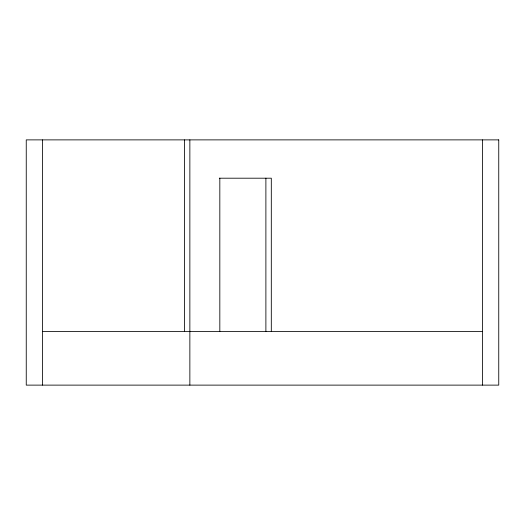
<?xml version="1.0" encoding="UTF-8"?>
<svg xmlns="http://www.w3.org/2000/svg" width="525" height="525" viewBox="0 0 525 525"><rect width="100%" height="100%" fill="white"/><g stroke="black" fill="none" stroke-linecap="round" stroke-linejoin="round"><path stroke-width="0.79" d="M219.306 178.198L271.307 178.198L271.307 331.472M42.505 331.472L482.495 331.472M482.495 139.88L482.495 385.12M265.886 178.198L265.886 331.472M219.824 178.198L219.824 331.472M189.86 139.88L189.86 385.12M184.439 139.88L184.439 331.472M42.505 139.88L42.505 385.12M498.75 139.88L26.25 139.88L26.25 385.12L498.75 385.12L498.75 139.88"/></g></svg>
